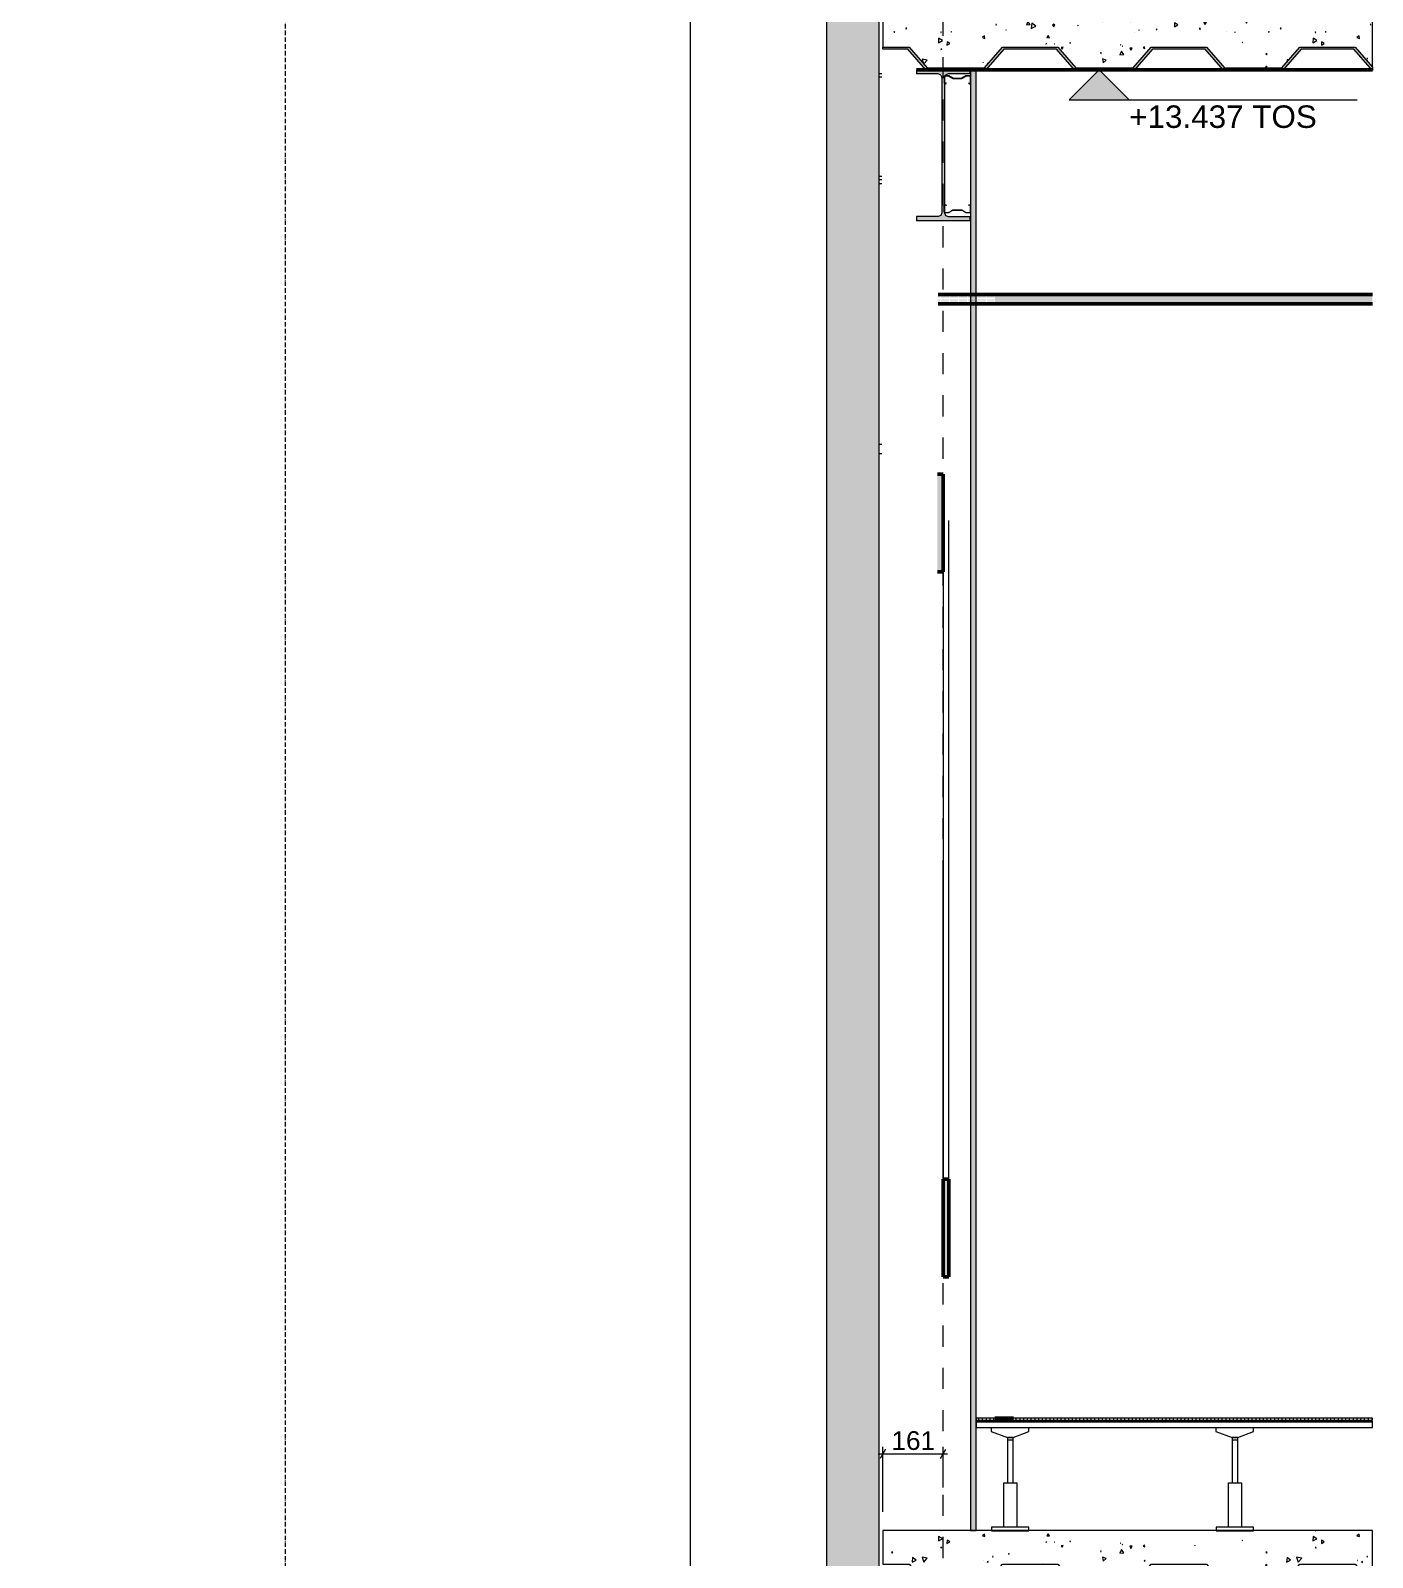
# Model space of a CAD drawing. Header units: millimetres. Extents: x -54677 to 188015, y -4000 to 32873.
# Drawn here: x -15832 to -12249, y 3678 to 7755 of the extents above; entities that cross this region are included whole.
import ezdxf

# ---------------------------------------------------------------- set-up
doc = ezdxf.new("R2010")
doc.units = ezdxf.units.MM
doc.header["$MEASUREMENT"] = 0
doc.linetypes.add('ACAD_ISO10W100', pattern=[18, 12, -3, 0, -3])
doc.linetypes.add('Dashed', pattern=[112.888889, 56.444445, -56.444445])
for name, color, linetype, lineweight in [('0_Pen_No__101', 252, 'Continuous', 15), ('2D Layer_Pen_No__1', 7, 'Continuous', 13), ('A-20-M_Ceiling_Pen_No__89', 8, 'Continuous', 20), ('A-30-M_Stair_Pen_No__146', 8, 'Continuous', 0), ('A-30-M_Stair_Pen_No__191', 7, 'Continuous', 5), ('New_A-30-M_Stair_Pen_No__191', 7, 'Continuous', 5), ('New_A-80-M_Lift_Pen_No__1', 7, 'Continuous', 13), ('New_A-95-D_1_20_Pen_No__1', 7, 'Continuous', 13), ('New_A-95-D_Stair_Detail.Dim_Pen_No__4', 7, 'Continuous', 20), ('New_S-280-M_STRUCT_FRAME.IFC Import_Pen_No__160', 5, 'Continuous', 200), ('New_S-280-M_STRUCT_FRAME.IFC Import_Pen_No__90', 8, 'Continuous', 20), ('S-280-M_STRUCT_FRAME.IFC Import_Pen_No__1', 7, 'Continuous', 13), ('S-280-M_STRUCT_FRAME.IFC Import_Pen_No__160', 5, 'Continuous', 200)]:
    doc.layers.add(name, color=color, linetype=linetype, lineweight=lineweight)
for name, color, linetype, lineweight, true_color in [('A-20-M_Ceiling_Pen_No__107', 7, 'Continuous', 15, 0xa6a6a6), ('A-20-M_Ceiling_Pen_No__241', 7, 'Continuous', 13, 0xc30c20), ('A-20-M_Ceiling_Pen_No__29', 7, 'Continuous', 50, 0x2a2a2a), ('A-230-M_FLOOR.IFC Import_Pen_No__29', 7, 'Continuous', 50, 0x2a2a2a), ('A-30-M_Stair_Pen_No__107', 7, 'Continuous', 15, 0xa6a6a6), ('A-30-M_Stair_Pen_No__145', 7, 'Continuous', 0, 0xa6a6a6), ('New_A-25-M_Wall_Int_Pen_No__27', 7, 'Continuous', 50, 0x2a2a2a), ('New_A-30-M_Stair_Pen_No__145', 7, 'Continuous', 0, 0xa6a6a6), ('New_A-80-M_Lift_Pen_No__147', 7, 'Continuous', 0, 0x606060), ('New_S-280-M_STRUCT_FRAME.IFC Import_Pen_No__30', 7, 'Continuous', 50, 0x2a2a2a)]:
    doc.layers.add(name, color=color, linetype=linetype, lineweight=lineweight, true_color=true_color)
doc.layers.add('New_A-95-D_1_20', color=7, linetype='Continuous')
doc.layers.add('New_A-95-D_Stair_Detail.Dim', color=7, linetype='Continuous')
doc.styles.add('GENERATED_STYLE_1', font='')
doc.styles.get('GENERATED_STYLE_1').set_extended_font_data('Arial')
doc.dimstyles.new('GENERATED_STYLE__1', dxfattribs={"dimtxt": 50, "dimasz": 19, "dimexe": 0.18, "dimexo": 50, "dimgap": 0.09, "dimtad": 1, "dimtih": 1, "dimtoh": 1, "dimdec": 0, "dimzin": 0, "dimdsep": 46, "dimtxsty": 'GENERATED_STYLE_1', "dimblk": 'ARROWHEAD_2', "dimblk1": 'ARROWHEAD_2', "dimblk2": 'ARROWHEAD_2', "dimcen": 0.09, "dimclrd": 7, "dimclre": 7, "dimclrt": 7, "dimadec": 0, "dimazin": 0, "dimtfac": 1, "dimtdec": 4, "dimtmove": 0, "dimatfit": 3, "dimfxl": 1, "dimtolj": 1, "dimtzin": 0, "dimarcsym": 0})
doc.dimstyles.new('GENERATED_STYLE__2', dxfattribs={"dimtxt": 50, "dimasz": 19, "dimexe": 0.18, "dimexo": 50, "dimgap": 0.09, "dimtad": 1, "dimdec": 0, "dimzin": 0, "dimdsep": 46, "dimtxsty": 'GENERATED_STYLE_1', "dimblk": 'ARROWHEAD_2', "dimblk1": 'ARROWHEAD_2', "dimblk2": 'ARROWHEAD_2', "dimcen": 0.09, "dimclrd": 7, "dimclre": 7, "dimclrt": 7, "dimadec": 0, "dimazin": 0, "dimtfac": 1, "dimtdec": 4, "dimtmove": 0, "dimatfit": 3, "dimfxl": 1, "dimtolj": 1, "dimtzin": 0, "dimarcsym": 0})
pattern_1 = [(0, (0, 0), (0, 3), [0, -3])]

# ---------------------------------------------------------------- blocks, each defined once
blk = doc.blocks.new('*X16')
at = {"layer": '0_Pen_No__101', "linetype": 'Continuous'}
for p, q in [((-13346.3, 7792.4), (-13350.3, 7780.5)), ((-13338, 7783.1), (-13346.3, 7792.4)), ((-13303.3, 7800), (-13297.8, 7794.4)), ((-13297.8, 7794.4), (-13296.2, 7800)), ((-13163.1, 7798.9), (-13164.9, 7797.3)), ((-13164.9, 7797.3), (-13162.6, 7796.5)), ((-13162.6, 7796.5), (-13163.1, 7798.9)), ((-13002, 7798.1), (-13002.1, 7796.6)), ((-13002.1, 7796.6), (-13000.7, 7797.3)), ((-13000.7, 7797.3), (-13002, 7798.1)), ((-12958.6, 7784.9), (-12965, 7786.5)), ((-12965, 7786.5), (-12963.1, 7780.1)), ((-12925.4, 7799.5), (-12934.4, 7795)), ((-12934.4, 7795), (-12926, 7789.5)), ((-12926, 7789.5), (-12925.4, 7799.5)), ((-12906.1, 7798.1), (-12906.3, 7797.1)), ((-12906.3, 7797.1), (-12905.3, 7797.4)), ((-12905.3, 7797.4), (-12906.1, 7798.1)), ((-12819, 7792.4), (-12822.6, 7789.9)), ((-12822.6, 7789.9), (-12818.6, 7788)), ((-12818.6, 7788), (-12819, 7792.4)), ((-12710.7, 7799.4), (-12711.2, 7797.6)), ((-12711.2, 7797.6), (-12709.4, 7798.1)), ((-12709.4, 7798.1), (-12710.7, 7799.4)), ((-12682.7, 7789), (-12682.7, 7788.8)), ((-12682.5, 7788.9), (-12682.7, 7789)), ((-12682.7, 7788.8), (-12682.5, 7788.9)), ((-12653.4, 7787), (-12653.6, 7786.9)), ((-12653.6, 7786.9), (-12653.4, 7786.8)), ((-12653.4, 7786.8), (-12653.4, 7787)), ((-12642.8, 7798.4), (-12643, 7798.1)), ((-12643, 7798.1), (-12642.6, 7798)), ((-12642.6, 7798), (-12642.8, 7798.4)), ((-12631.1, 7800), (-12630.6, 7799.2)), ((-12630.6, 7799.2), (-12630.1, 7800)), ((-12346.3, 7792.4), (-12350.3, 7780.5)), ((-12338, 7783.1), (-12346.3, 7792.4)), ((-12303.3, 7800), (-12297.8, 7794.4)), ((-12297.8, 7794.4), (-12296.2, 7800)), ((-13525.9, 7752.6), (-13527, 7750.5)), ((-13527, 7750.5), (-13524.7, 7750.6)), ((-13524.7, 7750.6), (-13525.9, 7752.6)), ((-13492.6, 7760.9), (-13495.3, 7761)), ((-13495.3, 7761), (-13494, 7758.6)), ((-13494, 7758.6), (-13492.6, 7760.9)), ((-13401.5, 7751.1), (-13402, 7749.8)), ((-13402, 7749.8), (-13400.6, 7749.9)), ((-13400.6, 7749.9), (-13401.5, 7751.1)), ((-13374, 7752.3), (-13374.4, 7750.8)), ((-13374.4, 7750.8), (-13372.9, 7751.2)), ((-13372.9, 7751.2), (-13374, 7752.3)), ((-13350.3, 7780.5), (-13338, 7783.1)), ((-13253, 7771.1), (-13254.7, 7771)), ((-13254.7, 7771), (-13253.7, 7769.5)), ((-13253.7, 7769.5), (-13253, 7771.1)), ((-13227.3, 7757), (-13227.7, 7756.5)), ((-13227.7, 7756.5), (-13227.1, 7756.4)), ((-13227.1, 7756.4), (-13227.3, 7757)), ((-13169.4, 7778.9), (-13173, 7769.8)), ((-13173, 7769.8), (-13163.3, 7771.2)), ((-13163.3, 7771.2), (-13169.4, 7778.9)), ((-13158.9, 7774.1), (-13160, 7760.3)), ((-13160, 7760.3), (-13147.5, 7766.2)), ((-13147.5, 7766.2), (-13158.9, 7774.1)), ((-13096.8, 7771), (-13103.7, 7770.1)), ((-13103.7, 7770.1), (-13099.6, 7764.6)), ((-13100.7, 7772.1), (-13101.2, 7771.8)), ((-13101.2, 7771.8), (-13100.7, 7771.6)), ((-13100.7, 7771.6), (-13100.7, 7772.1)), ((-13099.6, 7764.6), (-13096.8, 7771)), ((-13034.9, 7768.8), (-13035.8, 7768)), ((-13035.8, 7768), (-13034.7, 7767.6)), ((-13034.7, 7767.6), (-13034.9, 7768.8)), ((-12970.3, 7783.7), (-12973.9, 7780.5)), ((-12973.9, 7780.5), (-12969.4, 7779)), ((-12969.4, 7779), (-12970.3, 7783.7)), ((-12963.1, 7780.1), (-12958.6, 7784.9)), ((-12893.8, 7775), (-12893.9, 7775.1)), ((-12893.9, 7775.1), (-12893.9, 7775)), ((-12893.9, 7775), (-12893.8, 7775)), ((-12884.9, 7749.8), (-12885, 7749.7)), ((-12885, 7749.7), (-12884.9, 7749.7)), ((-12884.9, 7749.7), (-12884.9, 7749.8)), ((-12872.1, 7756.1), (-12872.8, 7756.3)), ((-12872.8, 7756.3), (-12872.7, 7755.6)), ((-12872.7, 7755.6), (-12872.1, 7756.1)), ((-12824.5, 7759.1), (-12826.3, 7758)), ((-12826.3, 7758), (-12824.4, 7757)), ((-12824.4, 7757), (-12824.5, 7759.1)), ((-12777.8, 7775.8), (-12778, 7764.7)), ((-12778, 7764.7), (-12768.3, 7770)), ((-12768.3, 7770), (-12777.8, 7775.8)), ((-12708.9, 7761.8), (-12711.5, 7759)), ((-12711.5, 7759), (-12707.8, 7758.1)), ((-12707.8, 7758.1), (-12708.9, 7761.8)), ((-12691.9, 7776.4), (-12699, 7777.2)), ((-12699, 7777.2), (-12696.2, 7770.7)), ((-12696.2, 7770.7), (-12691.9, 7776.4)), ((-12638.6, 7752.2), (-12639.2, 7752.5)), ((-12639.2, 7752.5), (-12639.2, 7751.8)), ((-12639.2, 7751.8), (-12638.6, 7752.2)), ((-12615.6, 7750.3), (-12616.2, 7750.2)), ((-12616.2, 7750.2), (-12615.8, 7749.8)), ((-12615.8, 7749.8), (-12615.6, 7750.3)), ((-12583.4, 7777.8), (-12587.1, 7777.8)), ((-12587.1, 7777.8), (-12585.3, 7774.6)), ((-12585.3, 7774.6), (-12583.4, 7777.8)), ((-12525.9, 7752.6), (-12527, 7750.5)), ((-12527, 7750.5), (-12524.7, 7750.6)), ((-12524.7, 7750.6), (-12525.9, 7752.6)), ((-12492.6, 7760.9), (-12495.3, 7761)), ((-12495.3, 7761), (-12494, 7758.6)), ((-12494, 7758.6), (-12492.6, 7760.9)), ((-12401.5, 7751.1), (-12402, 7749.8)), ((-12402, 7749.8), (-12400.6, 7749.9)), ((-12400.6, 7749.9), (-12401.5, 7751.1)), ((-12374, 7752.3), (-12374.4, 7750.8)), ((-12374.4, 7750.8), (-12372.9, 7751.2)), ((-12372.9, 7751.2), (-12374, 7752.3)), ((-12350.3, 7780.5), (-12338, 7783.1)), ((-12253, 7771.1), (-12254.7, 7771)), ((-12254.7, 7771), (-12253.7, 7769.5)), ((-12253.7, 7769.5), (-12253, 7771.1)), ((-13407.7, 7734.6), (-13408, 7722.4)), ((-13408, 7722.4), (-13397.4, 7728.2)), ((-13397.4, 7728.2), (-13407.7, 7734.6)), ((-13401.3, 7705.4), (-13400.5, 7703.4)), ((-13399.2, 7705.1), (-13401.3, 7705.4)), ((-13400.5, 7703.4), (-13399.2, 7705.1)), ((-13385.1, 7724.6), (-13385.4, 7715.9)), ((-13385.4, 7715.9), (-13377.7, 7720)), ((-13377.7, 7720), (-13385.1, 7724.6)), ((-13284.7, 7740.8), (-13290.3, 7736.4)), ((-13290.3, 7736.4), (-13283.7, 7733.8)), ((-13283.7, 7733.8), (-13284.7, 7740.8)), ((-13119.7, 7719.9), (-13120.9, 7719.3)), ((-13120.9, 7719.3), (-13119.9, 7718.6)), ((-13119.9, 7718.6), (-13119.7, 7719.9)), ((-13114.9, 7741.3), (-13118.2, 7735.8)), ((-13118.2, 7735.8), (-13111.7, 7735.7)), ((-13111.7, 7735.7), (-13114.9, 7741.3)), ((-13098.5, 7719.2), (-13098.9, 7719.4)), ((-13098.9, 7719.4), (-13098.8, 7719)), ((-13098.8, 7719), (-13098.5, 7719.2)), ((-13075.2, 7710.5), (-13080.7, 7709.6)), ((-13080.7, 7709.6), (-13077.2, 7705.4)), ((-13077.2, 7705.4), (-13075.2, 7710.5)), ((-13056.7, 7722.6), (-13057.4, 7720.8)), ((-13057.4, 7720.8), (-13055.5, 7721.1)), ((-13055.5, 7721.1), (-13056.7, 7722.6)), ((-12921.3, 7717.6), (-12921.8, 7716.6)), ((-12921.8, 7716.6), (-12920.7, 7716.7)), ((-12920.7, 7716.7), (-12921.3, 7717.6)), ((-12917, 7714), (-12917.8, 7713.2)), ((-12917.8, 7713.2), (-12916.7, 7712.9)), ((-12916.7, 7712.9), (-12917, 7714)), ((-12890.8, 7708), (-12897.2, 7708)), ((-12897.2, 7708), (-12894, 7702.5)), ((-12894, 7702.5), (-12890.8, 7708)), ((-12857.6, 7711.5), (-12861.1, 7708.5)), ((-12861.1, 7708.5), (-12856.8, 7707)), ((-12856.8, 7707), (-12857.6, 7711.5)), ((-12597.2, 7723.3), (-12596.7, 7722.4)), ((-12596.2, 7723.3), (-12597.2, 7723.3)), ((-12596.7, 7722.4), (-12596.2, 7723.3)), ((-12407.7, 7734.6), (-12408, 7722.4)), ((-12408, 7722.4), (-12397.4, 7728.2)), ((-12397.4, 7728.2), (-12407.7, 7734.6)), ((-12385.1, 7724.6), (-12385.4, 7715.9)), ((-12385.4, 7715.9), (-12377.7, 7720)), ((-12377.7, 7720), (-12385.1, 7724.6)), ((-12284.7, 7740.8), (-12290.3, 7736.4)), ((-12290.3, 7736.4), (-12283.7, 7733.8)), ((-12283.7, 7733.8), (-12284.7, 7740.8)), ((-13451.7, 7678.7), (-13447.5, 7666.1)), ((-13437.8, 7675.9), (-13451.7, 7678.7)), ((-13447, 7665.5), (-13437.8, 7675.9)), ((-13288.1, 7670.1), (-13288.7, 7670.3)), ((-13288.7, 7670.3), (-13288.6, 7669.7)), ((-13288.6, 7669.7), (-13288.1, 7670.1)), ((-13275.6, 7667.3), (-13278, 7666.3)), ((-13278, 7666.3), (-13276, 7664.8)), ((-13275.9, 7664.9), (-13275.6, 7667.3)), ((-13262.1, 7680.9), (-13263.6, 7680.5)), ((-13263.6, 7680.5), (-13262.9, 7679.8)), ((-13262.1, 7680.8), (-13262.1, 7680.9)), ((-12974.1, 7695.8), (-12975.5, 7694.3)), ((-12975.5, 7694.3), (-12973.4, 7693.9)), ((-12973.4, 7693.9), (-12974.1, 7695.8)), ((-12959.7, 7675.5), (-12970, 7679.3)), ((-12970, 7679.3), (-12968.2, 7668.5)), ((-12968.2, 7668.5), (-12959.7, 7675.5)), ((-12918.8, 7699.4), (-12923.4, 7689.6)), ((-12923.4, 7689.6), (-12912.7, 7690.6)), ((-12912.7, 7690.6), (-12918.8, 7699.4)), ((-12530.1, 7692.2), (-12533.3, 7692.5)), ((-12533.3, 7692.5), (-12531.9, 7689.6)), ((-12531.9, 7689.6), (-12530.1, 7692.2)), ((-12477.2, 7677.8), (-12477.9, 7669.9)), ((-12473.4, 7675.1), (-12477.2, 7677.8)), ((-12262.1, 7680.9), (-12263.6, 7680.5)), ((-12263.6, 7680.5), (-12262.5, 7679.4)), ((-12262.5, 7679.4), (-12262.1, 7680.9)), ((-12533.9, 7659.3), (-12534.3, 7655)), ((-12530.3, 7656.6), (-12533.9, 7659.3)), ((-12533.9, 7655), (-12530.3, 7656.6))]:
    blk.add_line(p, q, dxfattribs=at)
blk = doc.blocks.new('Fill_8_1', base_point=(0, 0))
at = {"layer": '0_Pen_No__101', "color": 8, "linetype": 'Continuous', "lineweight": 15}
for p, q in [((-13556.7, 7800), (-13556.7, 7710)), ((-13041, 7800), (-13556.7, 7800)), ((-12249, 7800), (-13041, 7800)), ((-12249, 7657), (-12249, 7800)), ((-13556.7, 7710), (-13485.8, 7710)), ((-13485.8, 7710), (-13437.8, 7655)), ((-13284.6, 7655), (-13236.5, 7710)), ((-13236.5, 7710), (-13089, 7710)), ((-13089, 7710), (-13041, 7655)), ((-12887.7, 7655), (-12839.7, 7710)), ((-12839.7, 7710), (-12692.2, 7710)), ((-12692.2, 7710), (-12644.1, 7655)), ((-12490.9, 7655), (-12442.9, 7710)), ((-12442.9, 7710), (-12295.3, 7710)), ((-12295.3, 7710), (-12249, 7657)), ((-13437.8, 7655), (-13284.6, 7655)), ((-13041, 7655), (-13041, 7655)), ((-13041, 7655), (-12887.7, 7655)), ((-12644.1, 7655), (-12490.9, 7655))]:
    blk.add_line(p, q, dxfattribs=at)
at = {"layer": '0_Pen_No__101', "linetype": 'Continuous'}
blk.add_blockref('*X16', (0, 0), dxfattribs=at)
blk = doc.blocks.new('*X18')
at = {"layer": '0_Pen_No__101', "linetype": 'Continuous'}
for p, q in [((-13407.7, 3734.6), (-13408, 3722.4)), ((-13408, 3722.4), (-13397.4, 3728.2)), ((-13397.4, 3728.2), (-13407.7, 3734.6)), ((-13401.9, 3750), (-13402, 3749.8)), ((-13402, 3749.8), (-13400.6, 3749.9)), ((-13400.6, 3749.9), (-13400.7, 3750)), ((-13385.1, 3724.6), (-13385.4, 3715.9)), ((-13385.4, 3715.9), (-13377.7, 3720)), ((-13377.7, 3720), (-13385.1, 3724.6)), ((-13284.7, 3740.8), (-13290.3, 3736.4)), ((-13290.3, 3736.4), (-13283.7, 3733.8)), ((-13283.7, 3733.8), (-13284.7, 3740.8)), ((-13119.7, 3719.9), (-13120.9, 3719.3)), ((-13120.9, 3719.3), (-13119.9, 3718.6)), ((-13119.9, 3718.6), (-13119.7, 3719.9)), ((-13114.9, 3741.3), (-13118.2, 3735.8)), ((-13118.2, 3735.8), (-13111.7, 3735.7)), ((-13111.7, 3735.7), (-13114.9, 3741.3)), ((-13098.5, 3719.2), (-13098.9, 3719.4)), ((-13098.9, 3719.4), (-13098.8, 3719)), ((-13098.8, 3719), (-13098.5, 3719.2)), ((-13075.2, 3710.5), (-13080.7, 3709.6)), ((-13077.2, 3705.4), (-13075.2, 3710.5)), ((-13056.7, 3722.6), (-13057.4, 3720.8)), ((-13057.4, 3720.8), (-13055.5, 3721.1)), ((-13055.5, 3721.1), (-13056.7, 3722.6)), ((-12921.3, 3717.6), (-12921.8, 3716.6)), ((-12921.8, 3716.6), (-12920.7, 3716.7)), ((-12920.7, 3716.7), (-12921.3, 3717.6)), ((-12917, 3714), (-12917.8, 3713.2)), ((-12917.8, 3713.2), (-12916.7, 3712.9)), ((-12916.7, 3712.9), (-12917, 3714)), ((-12884.9, 3749.8), (-12885, 3749.7)), ((-12885, 3749.7), (-12884.9, 3749.7)), ((-12884.9, 3749.7), (-12884.9, 3749.8)), ((-12857.6, 3711.5), (-12861.1, 3708.5)), ((-12856.8, 3707), (-12857.6, 3711.5)), ((-12723.5, 3709.8), (-12723.2, 3709.3)), ((-12722.9, 3709.8), (-12723.5, 3709.8)), ((-12723.2, 3709.3), (-12722.9, 3709.8)), ((-12616, 3750), (-12615.8, 3749.8)), ((-12615.8, 3749.8), (-12615.7, 3750)), ((-12597.2, 3723.3), (-12596.7, 3722.4)), ((-12596.2, 3723.3), (-12597.2, 3723.3)), ((-12596.7, 3722.4), (-12596.2, 3723.3)), ((-12407.7, 3734.6), (-12408, 3722.4)), ((-12408, 3722.4), (-12397.4, 3728.2)), ((-12397.4, 3728.2), (-12407.7, 3734.6)), ((-12401.9, 3750), (-12402, 3749.8)), ((-12402, 3749.8), (-12400.6, 3749.9)), ((-12400.6, 3749.9), (-12400.7, 3750)), ((-12385.1, 3724.6), (-12385.4, 3715.9)), ((-12385.4, 3715.9), (-12377.7, 3720)), ((-12377.7, 3720), (-12385.1, 3724.6)), ((-12284.7, 3740.8), (-12290.3, 3736.4)), ((-12290.3, 3736.4), (-12283.7, 3733.8)), ((-12283.7, 3733.8), (-12284.7, 3740.8)), ((-13530.1, 3692.2), (-13533.3, 3692.5)), ((-13533.3, 3692.5), (-13531.9, 3689.6)), ((-13531.9, 3689.6), (-13530.1, 3692.2)), ((-13477.2, 3677.8), (-13478.3, 3666)), ((-13478.3, 3666), (-13467.6, 3670.9)), ((-13467.6, 3670.9), (-13477.2, 3677.8)), ((-13451.7, 3678.7), (-13447.2, 3665.3)), ((-13437.8, 3675.9), (-13451.7, 3678.7)), ((-13447.2, 3665.3), (-13437.8, 3675.9)), ((-13401.3, 3705.4), (-13400.5, 3703.4)), ((-13399.2, 3705.1), (-13401.3, 3705.4)), ((-13400.5, 3703.4), (-13399.2, 3705.1)), ((-13288.1, 3670.1), (-13288.7, 3670.3)), ((-13288.7, 3670.3), (-13288.6, 3669.7)), ((-13288.6, 3669.7), (-13288.1, 3670.1)), ((-13262.1, 3680.9), (-13263.6, 3680.5)), ((-13263.6, 3680.5), (-13262.5, 3679.4)), ((-13262.5, 3679.4), (-13262.1, 3680.9)), ((-13220.1, 3689.1), (-13221.3, 3687.1)), ((-13221.3, 3687.1), (-13218.9, 3687)), ((-13218.9, 3687), (-13220.1, 3689.1)), ((-13080.7, 3709.6), (-13077.2, 3705.4)), ((-12974.1, 3695.8), (-12975.5, 3694.3)), ((-12975.5, 3694.3), (-12973.4, 3693.9)), ((-12973.4, 3693.9), (-12974.1, 3695.8)), ((-12959.7, 3675.5), (-12970, 3679.3)), ((-12970, 3679.3), (-12968.2, 3668.5)), ((-12968.2, 3668.5), (-12959.7, 3675.5)), ((-12918.8, 3699.4), (-12923.4, 3689.6)), ((-12923.4, 3689.6), (-12912.7, 3690.6)), ((-12912.7, 3690.6), (-12918.8, 3699.4)), ((-12890.8, 3708), (-12897.2, 3708)), ((-12897.2, 3708), (-12894, 3702.5)), ((-12894, 3702.5), (-12890.8, 3708)), ((-12861.1, 3708.5), (-12856.8, 3707)), ((-12857.2, 3671.2), (-12858.5, 3668.6)), ((-12855.6, 3668.8), (-12857.2, 3671.2)), ((-12530.1, 3692.2), (-12533.3, 3692.5)), ((-12533.3, 3692.5), (-12531.9, 3689.6)), ((-12531.9, 3689.6), (-12530.1, 3692.2)), ((-12477.2, 3677.8), (-12478.3, 3666)), ((-12478.3, 3666), (-12467.6, 3670.9)), ((-12467.6, 3670.9), (-12477.2, 3677.8)), ((-12451.7, 3678.7), (-12447.2, 3665.3)), ((-12437.8, 3675.9), (-12451.7, 3678.7)), ((-12447.2, 3665.3), (-12437.8, 3675.9)), ((-12401.3, 3705.4), (-12400.5, 3703.4)), ((-12399.2, 3705.1), (-12401.3, 3705.4)), ((-12400.5, 3703.4), (-12399.2, 3705.1)), ((-12288.1, 3670.1), (-12288.7, 3670.3)), ((-12288.7, 3670.3), (-12288.6, 3669.7)), ((-12288.6, 3669.7), (-12288.1, 3670.1)), ((-12262.1, 3680.9), (-12263.6, 3680.5)), ((-12263.6, 3680.5), (-12262.5, 3679.4)), ((-12262.5, 3679.4), (-12262.1, 3680.9)), ((-13378.8, 3643.8), (-13379.5, 3641.7)), ((-13379.5, 3641.7), (-13377.2, 3642.2)), ((-13377.2, 3642.2), (-13378.8, 3643.8)), ((-13364.9, 3627.1), (-13371.1, 3629.1)), ((-13371.1, 3629.1), (-13369.7, 3622.8)), ((-13357, 3653.4), (-13358.5, 3651.4)), ((-13358.5, 3651.4), (-13356, 3651.1)), ((-13356, 3651.1), (-13357, 3653.4)), ((-13275.6, 3667.3), (-13278, 3666.3)), ((-13278, 3666.3), (-13275.9, 3664.8)), ((-13275.9, 3664.8), (-13275.6, 3667.3)), ((-13131, 3663.3), (-13131.1, 3663.3)), ((-13131.1, 3663.3), (-13131, 3663.2)), ((-13131, 3663.2), (-13131, 3663.3)), ((-13032.5, 3647), (-13033.6, 3644.4)), ((-13033.6, 3644.4), (-13030.7, 3644.8)), ((-13030.7, 3644.8), (-13032.5, 3647)), ((-12949.4, 3643.3), (-12950.1, 3627.4)), ((-12950.1, 3627.4), (-12935.9, 3634.7)), ((-12935.9, 3634.7), (-12949.4, 3643.3)), ((-12945, 3648.8), (-12945.8, 3648.6)), ((-12945.8, 3648.6), (-12945.2, 3648)), ((-12945.2, 3648), (-12945, 3648.8)), ((-12915, 3634), (-12916.6, 3633)), ((-12916.6, 3633), (-12914.9, 3632.1)), ((-12914.9, 3632.1), (-12915, 3634)), ((-12858.5, 3668.6), (-12855.6, 3668.8)), ((-12632.9, 3648.6), (-12635.5, 3648.2)), ((-12635.5, 3648.2), (-12633.9, 3646.2)), ((-12633.9, 3646.2), (-12632.9, 3648.6)), ((-12600.6, 3637.5), (-12600.7, 3637.2)), ((-12600.7, 3637.2), (-12600.4, 3637.3)), ((-12600.4, 3637.3), (-12600.6, 3637.5)), ((-12557.1, 3643.2), (-12557.4, 3638)), ((-12557.4, 3638), (-12552.7, 3640.3)), ((-12552.7, 3640.3), (-12557.1, 3643.2)), ((-12533.9, 3659.3), (-12534.4, 3654.8)), ((-12534.4, 3654.8), (-12530.3, 3656.6)), ((-12530.3, 3656.6), (-12533.9, 3659.3)), ((-12492.4, 3643), (-12497.7, 3642.6)), ((-12497.7, 3642.6), (-12494.6, 3638.3)), ((-12494.6, 3638.3), (-12492.4, 3643)), ((-12275.6, 3667.3), (-12278, 3666.3)), ((-12278, 3666.3), (-12275.9, 3664.8)), ((-12275.9, 3664.8), (-12275.6, 3667.3)), ((-13369.7, 3622.8), (-13364.9, 3627.1)), ((-12912.6, 3620.6), (-12926, 3610.2)), ((-12926, 3610.2), (-12913.3, 3605)), ((-12910.5, 3605), (-12912.6, 3620.6)), ((-12519.5, 3606.9), (-12520.2, 3606.9)), ((-12520.2, 3606.9), (-12519.8, 3606.3)), ((-12519.8, 3606.3), (-12519.5, 3606.9)), ((-12514.8, 3607.4), (-12515.9, 3606.1)), ((-12515.9, 3606.1), (-12514.3, 3605.9)), ((-12514.3, 3605.9), (-12514.8, 3607.4))]:
    blk.add_line(p, q, dxfattribs=at)
blk = doc.blocks.new('Fill_9_1', base_point=(0, 0))
at = {"layer": '0_Pen_No__101', "color": 8, "linetype": 'Continuous', "lineweight": 15}
for p, q in [((-13556.7, 3750), (-13556.7, 3660)), ((-13041, 3750), (-13556.7, 3750)), ((-12249, 3750), (-13041, 3750)), ((-12249, 3607), (-12249, 3750)), ((-13556.7, 3660), (-13485.8, 3660)), ((-13485.8, 3660), (-13437.8, 3605)), ((-13284.6, 3605), (-13236.5, 3660)), ((-13236.5, 3660), (-13089, 3660)), ((-13089, 3660), (-13041, 3605)), ((-12887.7, 3605), (-12839.7, 3660)), ((-12839.7, 3660), (-12692.2, 3660)), ((-12692.2, 3660), (-12644.1, 3605)), ((-12490.9, 3605), (-12442.9, 3660)), ((-12442.9, 3660), (-12295.3, 3660)), ((-12295.3, 3660), (-12249, 3607)), ((-13437.8, 3605), (-13284.6, 3605)), ((-13041, 3605), (-13041, 3605)), ((-13041, 3605), (-12887.7, 3605)), ((-12644.1, 3605), (-12490.9, 3605))]:
    blk.add_line(p, q, dxfattribs=at)
at = {"layer": '0_Pen_No__101', "linetype": 'Continuous'}
blk.add_blockref('*X18', (0, 0), dxfattribs=at)
blk = doc.blocks.new('*D31')
at = {"layer": 'New_A-95-D_1_20_Pen_No__1', "linetype": 'Continuous'}
for p, q in [((-14051.2, 20100), (-16506.7, 20100)), ((-14057.4, 20092.8), (-14082.4, 20107.2)), ((-14069.9, 20100), (-14069.9, 20112.2)), ((-14069.9, -1350), (-14069.9, 20100)), ((-14082.4, -1342.8), (-14057.4, -1357.2)), ((-14051.2, -1350), (-16506.7, -1350)), ((-14069.9, -1362.2), (-14069.9, -1350))]:
    blk.add_line(p, q, dxfattribs=at)
at = {"layer": 'New_A-95-D_1_20_Pen_No__1', "insert": (-14079.9, 9270.1), "char_height": 50, "attachment_point": 7, "rotation": 90, "style": 'GENERATED_STYLE_1'}
blk.add_mtext('\\A1;{\\fArial|b0|i0|c0|p34;21,450}', dxfattribs=at)
blk = doc.blocks.new('ARROWHEAD_2')
at = {"color": 0, "linetype": 'Continuous', "lineweight": 0}
for p, q in [((0, 0), (-1, 0)), ((-0.38, -0.66), (0.38, 0.66))]:
    blk.add_line(p, q, dxfattribs=at)
blk = doc.blocks.new('*D33')
at = {"layer": 'New_A-95-D_1_20_Pen_No__1', "linetype": 'Continuous'}
for p, q in [((-13569, 3954.6), (-13556.7, 3954.6)), ((-13549.5, 3967.1), (-13563.9, 3942.1)), ((-13556.7, 3800), (-13556.7, 3973.4)), ((-13556.7, 3954.6), (-13395.6, 3954.6)), ((-13402.8, 3942.1), (-13388.4, 3967.1)), ((-13395.6, 3864.9), (-13395.6, 3973.4)), ((-13395.6, 3954.6), (-13383.4, 3954.6))]:
    blk.add_line(p, q, dxfattribs=at)
at = {"layer": 'New_A-95-D_1_20_Pen_No__1', "insert": (-13533.4, 3964.6), "char_height": 50, "attachment_point": 7, "style": 'GENERATED_STYLE_1'}
blk.add_mtext('\\A1;{\\fArial|b0|i0|c0|p34;161}', dxfattribs=at)
blk = doc.blocks.new('Dimension_9_1', base_point=(-12978.5, 7650))
at = {"layer": 'New_A-95-D_Stair_Detail.Dim', "linetype": 'Continuous', "lineweight": 0, "true_color": 0x000000}
blk.add_hatch(color=178, dxfattribs=at).paths.add_polyline_path([(-12978.5, 7650), (-13058.5, 7570), (-12898.5, 7570)])
at = {"layer": 'New_A-95-D_Stair_Detail.Dim_Pen_No__4', "linetype": 'Continuous'}
for p, q in [((-12978.5, 7650), (-13058.5, 7570)), ((-12978.5, 7650), (-13038.5, 7650)), ((-12978.5, 7650), (-12918.5, 7650)), ((-12898.5, 7570), (-12978.5, 7650)), ((-13058.5, 7570), (-12898.5, 7570)), ((-12898.5, 7570), (-12289.7, 7570))]:
    blk.add_line(p, q, dxfattribs=at)
at = {"layer": 'New_A-95-D_Stair_Detail.Dim_Pen_No__4', "insert": (-12898.5, 7494), "char_height": 60, "attachment_point": 7, "style": 'GENERATED_STYLE_1'}
blk.add_mtext('\\A1;{\\fArial|b0|i0|c0|p34;+13.437 TOS}', dxfattribs=at)

msp = doc.modelspace()

# ---------------------------------------------------------------- hatches: boundary and pattern name
at = {"layer": 'A-20-M_Ceiling_Pen_No__107', "linetype": 'Continuous'}
h = msp.add_hatch(dxfattribs=at)
h.set_pattern_fill('Gypsum_PB_0001', color=256, style=0, pattern_type=2)
h.set_pattern_definition(pattern_1)
h.paths.add_polyline_path([(-13257.4, 7050), (-13408.7, 7050), (-13408.7, 7025), (-13257.4, 7025)])
h = msp.add_hatch(dxfattribs=at)
h.set_pattern_fill('Gypsum_PB_0001', color=256, style=0, pattern_type=2)
h.set_pattern_definition(pattern_1)
h.paths.add_polyline_path([(-13257.4, 7050), (-13257.4, 7025), (-12249, 7025), (-12249, 7050)])
at = {"layer": 'A-30-M_Stair_Pen_No__107', "linetype": 'Continuous'}
h = msp.add_hatch(dxfattribs=at)
h.set_pattern_fill('Gypsum_PB_0001', color=256, style=0, pattern_type=2)
h.set_pattern_definition(pattern_1)
h.paths.add_polyline_path([(-13322.3, 7650), (-13322.3, 3750), (-13306.8, 3750), (-13306.8, 7650)])
at = {"layer": 'A-30-M_Stair_Pen_No__145', "linetype": 'Continuous'}
h = msp.add_hatch(dxfattribs=at)
h.set_pattern_fill('Floor_Finish_0001', color=256, style=0, pattern_type=2)
h.set_pattern_definition([(90, (0, 0), (-10, 0), [])])
h.paths.add_polyline_path([(-13307.3, 4044.5), (-12249, 4044.5), (-12249, 4050), (-13307.3, 4050)])
at = {"layer": 'A-30-M_Stair_Pen_No__146', "linetype": 'Continuous'}
msp.add_hatch(color=256, dxfattribs=at).paths.add_polyline_path([(-13556.7, 7710), (-13485.8, 7710), (-13437.8, 7655), (-13284.6, 7655), (-13236.5, 7710), (-13089, 7710), (-13041, 7655), (-12887.7, 7655), (-12839.7, 7710), (-12692.2, 7710), (-12644.1, 7655), (-12560.1, 7655), (-12490.9, 7655), (-12442.9, 7710), (-12295.3, 7710), (-12249, 7657), (-12249, 7647.7), (-12298.9, 7704.8), (-12439.3, 7704.8), (-12487.3, 7649.9), (-12487.5, 7649.9), (-12487.6, 7649.7), (-12490.9, 7649.7), (-12647.7, 7649.7), (-12695.7, 7704.7), (-12836.2, 7704.7), (-12884.2, 7649.8), (-13044.5, 7649.8), (-13092.6, 7704.8), (-13233, 7704.8), (-13281, 7649.9), (-13441.4, 7649.9), (-13489.4, 7704.9), (-13556.7, 7704.9)])
at = {"layer": 'New_A-30-M_Stair_Pen_No__145', "linetype": 'Continuous'}
for points in [[(-13324.5, 7634.1), (-13333.3, 7634.1, 0.131652), (-13334.5, 7633.7), (-13345.6, 7627.3, -0.131652), (-13346.5, 7627.1), (-13368.5, 7627.1, -0.131652), (-13369.4, 7627.3), (-13380.5, 7633.7, 0.131652), (-13381.7, 7634.1), (-13390.1, 7634.1, 0.414214), (-13392.3, 7631.9), (-13392.3, 7614.8, 0.36397), (-13390.9, 7613.1), (-13389.4, 7612.9, 0.414214), (-13387.4, 7614.2), (-13387.3, 7614.9), (-13387.8, 7614.9), (-13387.9, 7614.3, -0.414214), (-13389.3, 7613.3), (-13390.8, 7613.6, -0.36397), (-13391.8, 7614.8), (-13391.8, 7631.9, -0.414214), (-13390.1, 7633.6), (-13381.7, 7633.6, -0.131652), (-13380.7, 7633.3), (-13369.6, 7626.9, 0.131652), (-13368.5, 7626.6), (-13346.5, 7626.6, 0.131652), (-13345.4, 7626.9), (-13334.2, 7633.3, -0.131652), (-13333.3, 7633.6), (-13324.5, 7633.6, -0.414214), (-13322.7, 7631.9), (-13322.7, 7614.8, -0.36397), (-13323.7, 7613.6), (-13325.2, 7613.3, -0.414214), (-13326.6, 7614.3), (-13326.8, 7614.9), (-13327.2, 7614.9), (-13327.1, 7614.2, 0.414214), (-13325.2, 7612.9), (-13323.6, 7613.1, 0.36397), (-13322.3, 7614.8), (-13322.3, 7631.9, 0.414214)], [(-13324.5, 7268.2), (-13333.3, 7268.2, -0.131652), (-13334.5, 7268.5), (-13345.6, 7274.9, 0.131652), (-13346.5, 7275.2), (-13368.5, 7275.2, 0.131652), (-13369.4, 7274.9), (-13380.5, 7268.5, -0.131652), (-13381.7, 7268.2), (-13390.1, 7268.2, -0.414214), (-13392.3, 7270.4), (-13392.3, 7287.5, -0.36397), (-13390.9, 7289.1), (-13389.4, 7289.4, -0.414214), (-13387.4, 7288), (-13387.3, 7287.4), (-13387.8, 7287.3), (-13387.9, 7288, 0.414214), (-13389.3, 7288.9), (-13390.8, 7288.7, 0.36397), (-13391.8, 7287.5), (-13391.8, 7270.4, 0.414214), (-13390.1, 7268.7), (-13381.7, 7268.7, 0.131652), (-13380.7, 7268.9), (-13369.6, 7275.3, -0.131652), (-13368.5, 7275.6), (-13346.5, 7275.6, -0.131652), (-13345.4, 7275.3), (-13334.2, 7268.9, 0.131652), (-13333.3, 7268.7), (-13324.5, 7268.7, 0.414214), (-13322.7, 7270.4), (-13322.7, 7287.5, 0.36397), (-13323.7, 7288.7), (-13325.2, 7288.9, 0.414214), (-13326.6, 7288), (-13326.8, 7287.3), (-13327.2, 7287.4), (-13327.1, 7288, -0.414214), (-13325.2, 7289.4), (-13323.6, 7289.1, -0.36397), (-13322.3, 7287.5), (-13322.3, 7270.4, -0.414214)]]:
    msp.add_hatch(color=256, dxfattribs=at).paths.add_polyline_path(points)
h = msp.add_hatch(dxfattribs=at)
h.set_pattern_fill('Plywood_0001', color=256, style=0, pattern_type=2)
h.set_pattern_definition([(0, (0, 0), (0, 40), [])])
h.paths.add_polyline_path([(-12249, 4042), (-13307.3, 4042), (-13307.3, 4025), (-12249, 4025)])
at = {"layer": 'New_A-80-M_Lift_Pen_No__147', "linetype": 'Continuous'}
h = msp.add_hatch(dxfattribs=at)
h.set_pattern_fill('Structural_Concrete_0001', color=256, style=0, pattern_type=2)
h.set_pattern_definition([(45, (0, 0), (-73.4847, 73.4847), [10, -50]), (45, (-15.53, 57.96), (-73.4847, 73.4847), [10, -50]), (105, (0, 0), (100.38196, 26.89726), [10, -50]), (105, (42.43, 42.43), (100.38196, 26.89726), [10, -50]), (165, (7.07, 7.07), (26.89726, 100.38196), [10, -50]), (165, (49.5, 49.5), (26.89726, 100.38196), [10, -50]), (45, (-7.071, 7.071), (-14.142136, 14.142136), [0, -20, 0, -30]), (90, (9e-16, 14.142), (-20, 0), [0, -15, 0, -25])])
h.paths.add_polyline_path([(-13706.7, -73.9), (-13566.7, -73.9), (-13566.7, 20100), (-13706.7, 20100)])
at = {"layer": 'New_S-280-M_STRUCT_FRAME.IFC Import_Pen_No__160', "linetype": 'Continuous', "lineweight": 0, "true_color": 0x00007f}
for points in [[(-13395.5, 6309.7), (-13395.5, 6570.7), (-13410.5, 6570.7), (-13410.5, 6309.7)], [(-13380.5, 4427.3), (-13380.5, 4688.3), (-13395.5, 4688.3), (-13395.5, 4427.3)]]:
    msp.add_hatch(color=176, dxfattribs=at).paths.add_polyline_path(points)
at = {"layer": 'S-280-M_STRUCT_FRAME.IFC Import_Pen_No__160', "linetype": 'Continuous', "lineweight": 0, "true_color": 0x00007f}
msp.add_hatch(color=176, dxfattribs=at).paths.add_polyline_path([(-13324.3, 7246.8), (-13324.3, 7258), (-13381.8, 7258), (-13389, 7261), (-13392, 7268.2), (-13392, 7628.6), (-13389, 7635.8), (-13381.8, 7638.8), (-13324.3, 7638.8), (-13324.3, 7650), (-13466.5, 7650), (-13466.5, 7638.8), (-13409, 7638.8), (-13401.7, 7635.8), (-13398.8, 7628.6), (-13398.8, 7268.2), (-13401.7, 7261), (-13409, 7258), (-13466.5, 7258), (-13466.5, 7246.8)])

# ---------------------------------------------------------------- linework, layer by layer
at = {"layer": '2D Layer_Pen_No__1', "linetype": 'ACAD_ISO10W100'}
msp.add_line((-15151.7, -1760), (-15151.7, 20300), dxfattribs=at)
at = {"layer": 'A-20-M_Ceiling_Pen_No__241', "linetype": 'Dashed'}
msp.add_line((-13395.6, -4000), (-13395.6, 21147.1), dxfattribs=at)
at = {"layer": 'A-20-M_Ceiling_Pen_No__29', "linetype": 'Continuous'}
for p, q in [((-13207.4, 7050), (-13408.7, 7050)), ((-13207.4, 7025), (-13408.7, 7025)), ((-12249, 7050), (-13207.4, 7050)), ((-12249, 7025), (-13207.4, 7025))]:
    msp.add_line(p, q, dxfattribs=at)
at = {"layer": 'A-20-M_Ceiling_Pen_No__89', "linetype": 'Continuous'}
for p, q in [((-13558.7, 6650), (-13566.7, 6650)), ((-13558.7, 6625), (-13566.7, 6625))]:
    msp.add_line(p, q, dxfattribs=at)
at = {"layer": 'A-230-M_FLOOR.IFC Import_Pen_No__29', "linetype": 'Continuous', "flags": 128}
msp.add_lwpolyline([(-12249, 7650), (-13324.3, 7650), (-13408.7, 7650), (-13466.5, 7650)], dxfattribs=at)
at = {"layer": 'A-30-M_Stair_Pen_No__191', "linetype": 'Continuous', "flags": 128}
for points in [[(-13556.7, 7710), (-13485.8, 7710), (-13437.8, 7655), (-13284.6, 7655), (-13236.5, 7710), (-13089, 7710), (-13041, 7655), (-12887.7, 7655), (-12839.7, 7710), (-12692.2, 7710), (-12644.1, 7655), (-12560.1, 7655), (-12490.9, 7655), (-12442.9, 7710), (-12295.3, 7710), (-12249, 7657), (-12249, 7647.7), (-12298.9, 7704.8), (-12439.3, 7704.8), (-12487.3, 7649.9), (-12487.5, 7649.9), (-12487.6, 7649.7), (-12490.9, 7649.7), (-12647.7, 7649.7), (-12695.7, 7704.7), (-12836.2, 7704.7), (-12884.2, 7649.8), (-13044.5, 7649.8), (-13092.6, 7704.8), (-13233, 7704.8), (-13281, 7649.9), (-13441.4, 7649.9), (-13489.4, 7704.9), (-13556.7, 7704.9)], [(-13322.3, 7650), (-13322.3, 3750), (-13306.8, 3750), (-13306.8, 7650)], [(-13307.3, 4044.5), (-12249, 4044.5), (-12249, 4050), (-13307.3, 4050)], [(-13223.9, 3998.8), (-13208.8, 3998.8), (-13166.4, 4014.4), (-13166.4, 4024.6), (-13266.9, 4024.6), (-13266.9, 4014.4)], [(-13223.9, 3877.9), (-13208.8, 3877.9), (-13208.8, 3998.8), (-13223.9, 3998.8)], [(-12623.9, 3998.8), (-12608.8, 3998.8), (-12566.4, 4014.4), (-12566.4, 4024.6), (-12666.9, 4024.6), (-12666.9, 4014.4)], [(-12623.9, 3877.9), (-12608.8, 3877.9), (-12608.8, 3998.8), (-12623.9, 3998.8)], [(-13223.9, 3877.9), (-13208.8, 3877.9), (-13208.8, 3991.8), (-13223.9, 3991.8)], [(-12623.9, 3877.9), (-12608.8, 3877.9), (-12608.8, 3991.8), (-12623.9, 3991.8)], [(-13233.8, 3877.9), (-13198.9, 3877.9), (-13198.9, 3759.1), (-13233.8, 3759.1)], [(-12633.8, 3877.9), (-12598.9, 3877.9), (-12598.9, 3759.1), (-12633.8, 3759.1)], [(-13266.1, 3749.6), (-13166.5, 3749.6), (-13166.5, 3759.1), (-13266.1, 3759.1)], [(-12666.1, 3749.6), (-12566.5, 3749.6), (-12566.5, 3759.1), (-12666.1, 3759.1)]]:
    msp.add_lwpolyline(points, close=True, dxfattribs=at)
at = {"layer": 'New_A-25-M_Wall_Int_Pen_No__27', "linetype": 'Continuous'}
msp.add_line((-13207.4, 4050), (-13257.4, 4050), dxfattribs=at)
at = {"layer": 'New_A-30-M_Stair_Pen_No__191', "linetype": 'Continuous', "flags": 128}
for points in [[(-13324.5, 7634.1), (-13333.3, 7634.1, 0.131652), (-13334.5, 7633.7), (-13345.6, 7627.3, -0.131652), (-13346.5, 7627.1), (-13368.5, 7627.1, -0.131652), (-13369.4, 7627.3), (-13380.5, 7633.7, 0.131652), (-13381.7, 7634.1), (-13390.1, 7634.1, 0.414214), (-13392.3, 7631.9), (-13392.3, 7614.8, 0.36397), (-13390.9, 7613.1), (-13389.4, 7612.9, 0.414214), (-13387.4, 7614.2), (-13387.3, 7614.9), (-13387.8, 7614.9), (-13387.9, 7614.3, -0.414214), (-13389.3, 7613.3), (-13390.8, 7613.6, -0.36397), (-13391.8, 7614.8), (-13391.8, 7631.9, -0.414214), (-13390.1, 7633.6), (-13381.7, 7633.6, -0.131652), (-13380.7, 7633.3), (-13369.6, 7626.9, 0.131652), (-13368.5, 7626.6), (-13346.5, 7626.6, 0.131652), (-13345.4, 7626.9), (-13334.2, 7633.3, -0.131652), (-13333.3, 7633.6), (-13324.5, 7633.6, -0.414214), (-13322.7, 7631.9), (-13322.7, 7614.8, -0.36397), (-13323.7, 7613.6), (-13325.2, 7613.3, -0.414214), (-13326.6, 7614.3), (-13326.8, 7614.9), (-13327.2, 7614.9), (-13327.1, 7614.2, 0.414214), (-13325.2, 7612.9), (-13323.6, 7613.1, 0.36397), (-13322.3, 7614.8), (-13322.3, 7631.9, 0.414214)], [(-13324.5, 7268.2), (-13333.3, 7268.2, -0.131652), (-13334.5, 7268.5), (-13345.6, 7274.9, 0.131652), (-13346.5, 7275.2), (-13368.5, 7275.2, 0.131652), (-13369.4, 7274.9), (-13380.5, 7268.5, -0.131652), (-13381.7, 7268.2), (-13390.1, 7268.2, -0.414214), (-13392.3, 7270.4), (-13392.3, 7287.5, -0.36397), (-13390.9, 7289.1), (-13389.4, 7289.4, -0.414214), (-13387.4, 7288), (-13387.3, 7287.4), (-13387.8, 7287.3), (-13387.9, 7288, 0.414214), (-13389.3, 7288.9), (-13390.8, 7288.7, 0.36397), (-13391.8, 7287.5), (-13391.8, 7270.4, 0.414214), (-13390.1, 7268.7), (-13381.7, 7268.7, 0.131652), (-13380.7, 7268.9), (-13369.6, 7275.3, -0.131652), (-13368.5, 7275.6), (-13346.5, 7275.6, -0.131652), (-13345.4, 7275.3), (-13334.2, 7268.9, 0.131652), (-13333.3, 7268.7), (-13324.5, 7268.7, 0.414214), (-13322.7, 7270.4), (-13322.7, 7287.5, 0.36397), (-13323.7, 7288.7), (-13325.2, 7288.9, 0.414214), (-13326.6, 7288), (-13326.8, 7287.3), (-13327.2, 7287.4), (-13327.1, 7288, -0.414214), (-13325.2, 7289.4), (-13323.6, 7289.1, -0.36397), (-13322.3, 7287.5), (-13322.3, 7270.4, -0.414214)]]:
    msp.add_lwpolyline(points, format="xyb", close=True, dxfattribs=at)
msp.add_lwpolyline([(-12249, 4042), (-13307.3, 4042), (-13307.3, 4025), (-12249, 4025)], close=True, dxfattribs=at)
at = {"layer": 'New_A-80-M_Lift_Pen_No__1', "linetype": 'Continuous'}
for p, q in [((-13706.7, 20100), (-13706.7, 0)), ((-13566.7, 20100), (-13566.7, 0))]:
    msp.add_line(p, q, dxfattribs=at)
at = {"layer": 'New_S-280-M_STRUCT_FRAME.IFC Import_Pen_No__30', "linetype": 'Continuous'}
for p, q in [((-13408.7, 6570.7), (-13410.5, 6570.7)), ((-13395.5, 6570.7), (-13408.7, 6570.7)), ((-13395.5, 6570.7), (-13395.5, 6309.7)), ((-13408.7, 6309.7), (-13410.5, 6309.7)), ((-13395.5, 6309.7), (-13408.7, 6309.7)), ((-13395.5, 4688.3), (-13395.5, 4427.3)), ((-13380.5, 4688.3), (-13395.5, 4688.3)), ((-13380.5, 4688.3), (-13380.5, 4427.3)), ((-13380.5, 4427.3), (-13395.5, 4427.3))]:
    msp.add_line(p, q, dxfattribs=at)
at = {"layer": 'New_S-280-M_STRUCT_FRAME.IFC Import_Pen_No__90', "linetype": 'Continuous'}
for p, q in [((-13558.7, 7639.3), (-13566.7, 7639.3)), ((-13558.7, 7630.4), (-13566.7, 7630.4)), ((-13558.7, 7365.2), (-13566.7, 7365.2)), ((-13558.7, 7356.3), (-13566.7, 7356.3)), ((-13558.7, 7345.6), (-13566.7, 7345.6)), ((-13380.5, 4688.3), (-13380.6, 6447.1)), ((-13395.5, 6309.7), (-13395.6, 4550.9)), ((-13395.5, 4688.3), (-13395.6, 5499))]:
    msp.add_line(p, q, dxfattribs=at)
at = {"layer": 'S-280-M_STRUCT_FRAME.IFC Import_Pen_No__1', "linetype": 'Continuous'}
for p, q in [((-13466.5, 7650), (-13466.5, 7638.8)), ((-13324.3, 7650), (-13324.3, 7638.8)), ((-13466.5, 7258), (-13466.5, 7246.8)), ((-13324.3, 7258), (-13324.3, 7246.8)), ((-13324.3, 7246.8), (-13466.5, 7246.8))]:
    msp.add_line(p, q, dxfattribs=at)
at = {"layer": 'S-280-M_STRUCT_FRAME.IFC Import_Pen_No__1', "linetype": 'Continuous', "flags": 128}
for points in [[(-13401.7, 7635.8), (-13409, 7638.8), (-13466.5, 7638.8)], [(-13401.7, 7635.8), (-13398.8, 7628.6), (-13398.8, 7268.2), (-13401.7, 7261)], [(-13389, 7635.8), (-13392, 7628.6), (-13392, 7268.2), (-13389, 7261)], [(-13324.3, 7638.8), (-13381.8, 7638.8), (-13389, 7635.8)], [(-13401.7, 7261), (-13409, 7258), (-13466.5, 7258)], [(-13389, 7261), (-13381.8, 7258), (-13324.3, 7258)]]:
    msp.add_lwpolyline(points, dxfattribs=at)

# ---------------------------------------------------------------- block references
at = {"layer": '0_Pen_No__101', "linetype": 'Continuous'}
for name in ['Fill_8_1', 'Fill_9_1']:
    msp.add_blockref(name, (0, 0), dxfattribs=at)
at = {"layer": 'New_A-95-D_Stair_Detail.Dim', "linetype": 'Continuous'}
msp.add_blockref('Dimension_9_1', (-12978.5, 7650), dxfattribs=at)

# ---------------------------------------------------------------- dimensions: what is measured, and where the dimension line sits
at = {"layer": 'New_A-95-D_1_20', "linetype": 'Continuous'}
dim = msp.add_linear_dim(base=(-14069.9, 20100), p1=(-16556.7, -1350), p2=(-16556.7, 20100), angle=90, dimstyle='GENERATED_STYLE__2', dxfattribs=at)
dim.commit()
dim.dimension.update_dxf_attribs({"geometry": '*D31', "text_midpoint": (-14104.9, 9386.1), "dimtype": 160, "text_rotation": 90})
dim = msp.add_linear_dim(base=(-13395.6, 3954.6), p1=(-13556.7, 3750), p2=(-13395.6, 3814.9), dimstyle='GENERATED_STYLE__1', dxfattribs=at)
dim.commit()
dim.dimension.update_dxf_attribs({"geometry": '*D33', "text_midpoint": (-13470.1, 3989.6), "dimtype": 160})

doc.saveas('drawing.dxf')
